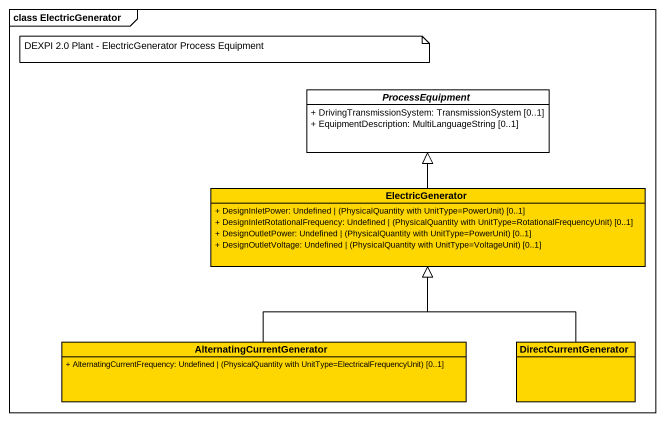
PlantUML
@startuml
mainframe class ElectricGenerator
hide circle
hide empty members
skinparam classAttributeIconSize 0
abstract class ProcessEquipment {
  + DrivingTransmissionSystem: TransmissionSystem [0..1]
  + EquipmentDescription: MultiLanguageString [0..1]
}
class ElectricGenerator #FFD700 {
  {field} + DesignInletPower: Undefined | (PhysicalQuantity with UnitType=PowerUnit) [0..1]
  {field} + DesignInletRotationalFrequency: Undefined | (PhysicalQuantity with UnitType=RotationalFrequencyUnit) [0..1]
  {field} + DesignOutletPower: Undefined | (PhysicalQuantity with UnitType=PowerUnit) [0..1]
  {field} + DesignOutletVoltage: Undefined | (PhysicalQuantity with UnitType=VoltageUnit) [0..1]
}
class AlternatingCurrentGenerator #FFD700 {
  {field} + AlternatingCurrentFrequency: Undefined | (PhysicalQuantity with UnitType=ElectricalFrequencyUnit) [0..1]
}
class DirectCurrentGenerator #FFD700
ElectricGenerator -up-|> ProcessEquipment
AlternatingCurrentGenerator -up-|> ElectricGenerator
DirectCurrentGenerator -up-|> ElectricGenerator
note as N1
  DEXPI 2.0 Plant - ElectricGenerator Process Equipment
end note
@enduml
